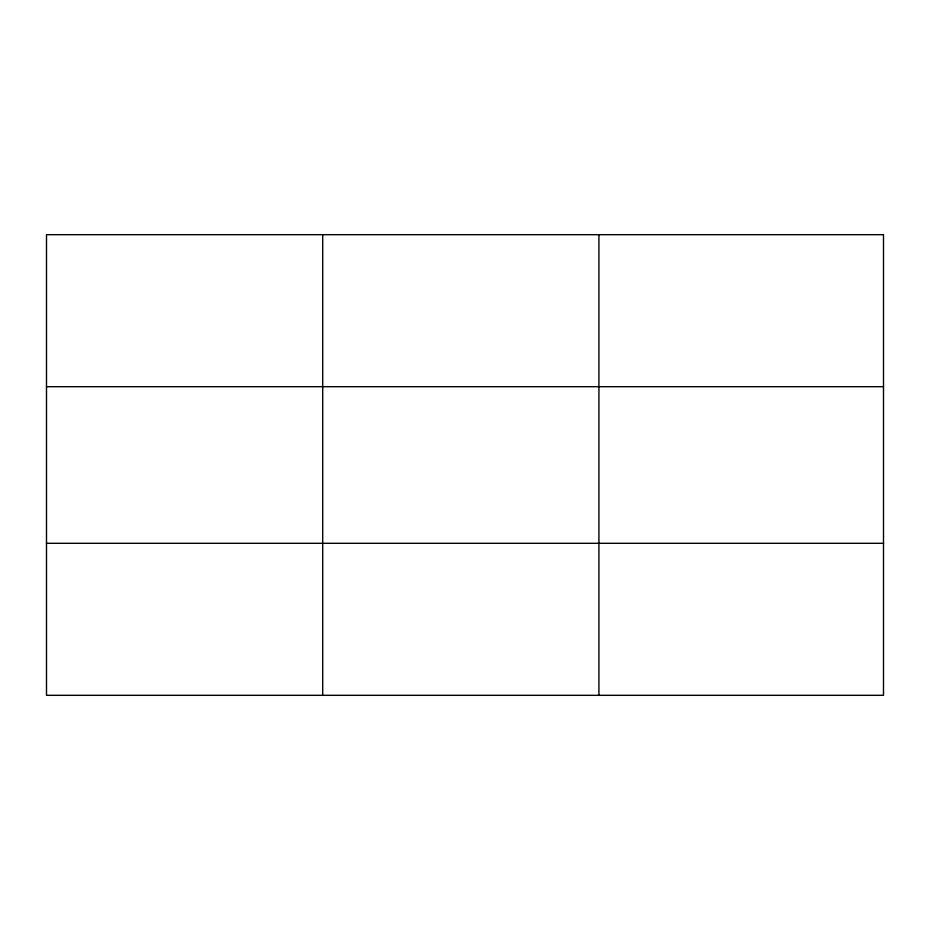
<?xml version="1.0" encoding="UTF-8"?>
<svg xmlns="http://www.w3.org/2000/svg" width="930" height="930" viewBox="0 0 930 930"><rect width="100%" height="100%" fill="white"/><g stroke="black" fill="none" stroke-linecap="round" stroke-linejoin="round"><path stroke-width="1.4" d="M322.71 234.686L322.71 695.315M598.92 234.686L598.92 695.315M883.5 543.306L883.5 695.315L46.5 695.315L46.5 234.686L883.5 234.686L883.5 543.306L46.5 543.306M46.5 386.694L883.5 386.694"/></g></svg>
